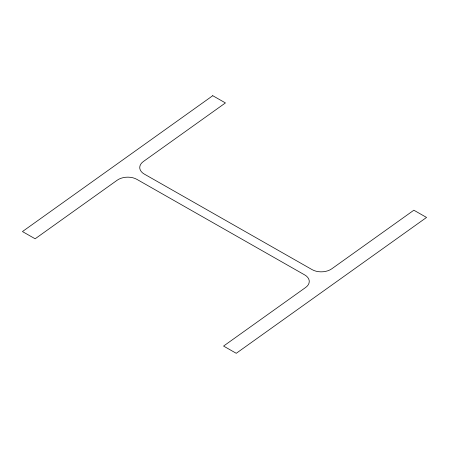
<?xml version="1.0" encoding="UTF-8"?>
<svg xmlns="http://www.w3.org/2000/svg" width="449" height="449" viewBox="0 0 449 449"><rect width="100%" height="100%" fill="white"/><g stroke="black" fill="none" stroke-linecap="round" stroke-linejoin="round"><path stroke-width="0.67" d="M212.747 95.699L22.45 231.561L35.145 238.789L117.217 180.195A13.908 8.885 -1.3 0 1 136.866 179.353L304.731 274.934A13.908 8.885 -1.3 0 1 305.634 287.478L223.563 346.072L236.253 353.301L426.55 217.439L413.855 210.211L331.783 268.805A13.908 8.885 -1.3 0 1 312.134 269.647L144.269 174.066A13.908 8.885 -1.3 0 1 143.366 161.522L225.437 102.928L212.747 95.699"/></g></svg>
